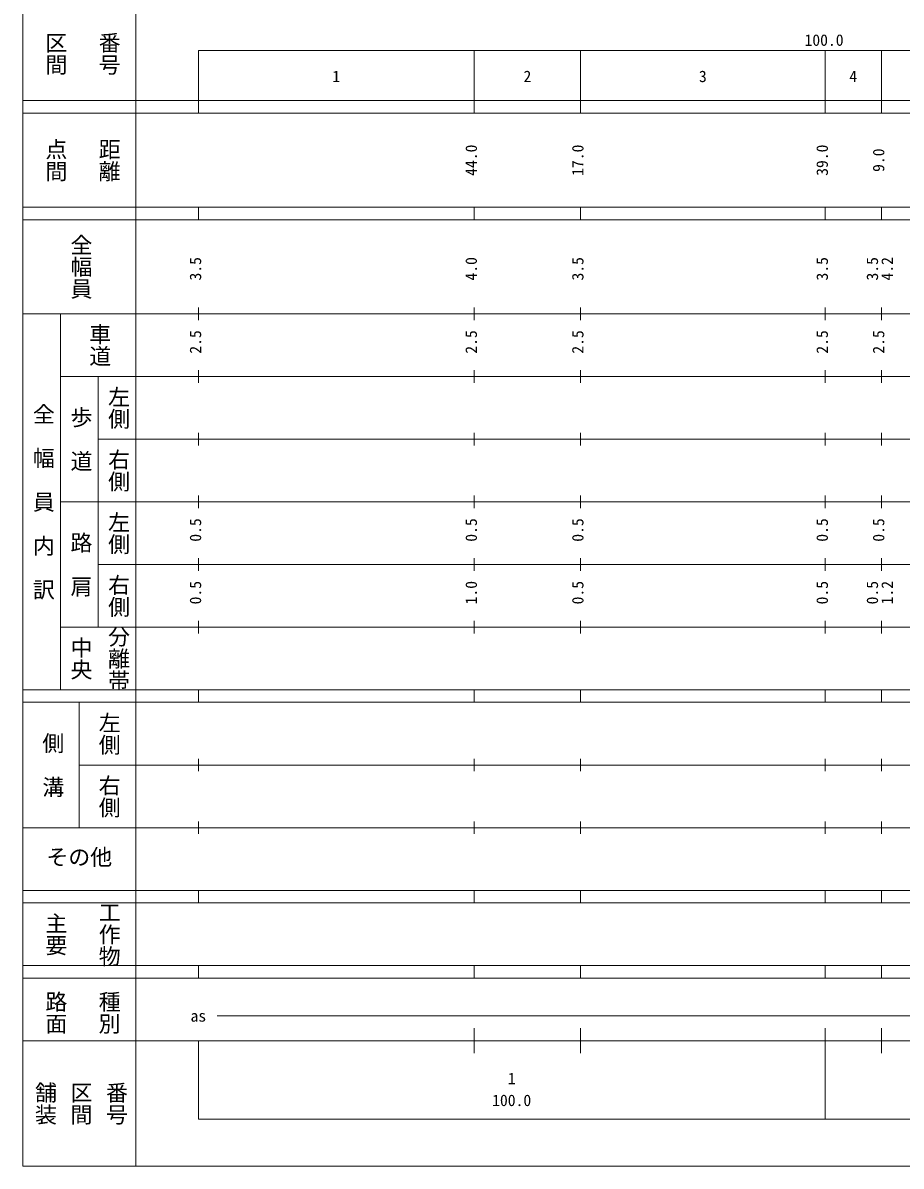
# Model space of a CAD drawing. Units: millimetres on the paper, enlarged 1000 times. Extents: x 61277 to 701277, y 6480 to 366480.
# Drawn here: x 61277 to 201413, y 6480 to 188889 of the extents above; entities that cross this region are included whole.
import ezdxf
from ezdxf.enums import TextEntityAlignment as Align

# ---------------------------------------------------------------- set-up
doc = ezdxf.new("R2010")
doc.units = ezdxf.units.MM
doc.header["$LTSCALE"] = 1000
doc.layers.add('S-SUV', color=7, linetype='Continuous', lineweight=13)
doc.styles.add('@ＭＳ ゴシック', font='')
doc.styles.add('ＭＳ ゴシック', font='')
doc.styles.get('@ＭＳ ゴシック').set_extended_font_data('@MS Gothic')
doc.styles.get('ＭＳ ゴシック').set_extended_font_data('MS Gothic')

msp = doc.modelspace()

# ---------------------------------------------------------------- linework, layer by layer
at = {"layer": 'S-SUV'}
for p, q in [((61277, 366480), (61277, 6480)), ((79277, 356480), (79277, 6480)), ((89277, 184480), (600277, 184480)), ((89277, 184480), (89277, 174480)), ((133277, 174480), (133277, 184480)), ((150277, 174480), (150277, 184480)), ((189277, 174480), (189277, 184480)), ((198277, 174480), (198277, 184480)), ((61277, 176480), (600277, 176480)), ((61277, 174480), (600277, 174480)), ((61277, 159480), (600277, 159480)), ((89277, 157480), (89277, 159480)), ((133277, 157480), (133277, 159480)), ((150277, 157480), (150277, 159480)), ((189277, 157480), (189277, 159480)), ((198277, 157480), (198277, 159480)), ((61277, 157480), (600277, 157480)), ((61277, 142480), (600277, 142480)), ((67277, 82480), (67277, 142480)), ((89277, 141480), (89277, 143480)), ((133277, 141480), (133277, 143480)), ((150277, 141480), (150277, 143480)), ((189277, 141480), (189277, 143480)), ((198277, 141480), (198277, 143480)), ((89277, 131480), (89277, 133480)), ((133277, 131480), (133277, 133480)), ((150277, 131480), (150277, 133480)), ((189277, 131480), (189277, 133480)), ((198277, 131480), (198277, 133480)), ((67277, 132480), (600277, 132480)), ((73277, 132480), (73277, 92480)), ((73277, 122480), (600277, 122480)), ((89277, 121480), (89277, 123480)), ((133277, 121480), (133277, 123480)), ((150277, 121480), (150277, 123480)), ((189277, 121480), (189277, 123480)), ((198277, 121480), (198277, 123480)), ((89277, 111480), (89277, 113480)), ((133277, 111480), (133277, 113480)), ((150277, 111480), (150277, 113480)), ((189277, 111480), (189277, 113480)), ((198277, 111480), (198277, 113480)), ((67277, 112480), (600277, 112480)), ((73277, 102480), (600277, 102480)), ((89277, 101480), (89277, 103480)), ((133277, 101480), (133277, 103480)), ((150277, 101480), (150277, 103480)), ((189277, 101480), (189277, 103480)), ((198277, 101480), (198277, 103480)), ((89277, 91480), (89277, 93480)), ((133277, 91480), (133277, 93480)), ((150277, 91480), (150277, 93480)), ((189277, 91480), (189277, 93480)), ((198277, 91480), (198277, 93480)), ((67277, 92480), (600277, 92480)), ((61277, 82480), (600277, 82480)), ((89277, 80480), (89277, 82480)), ((133277, 80480), (133277, 82480)), ((150277, 80480), (150277, 82480)), ((189277, 80480), (189277, 82480)), ((198277, 80480), (198277, 82480)), ((61277, 80480), (600277, 80480)), ((70277, 80480), (70277, 60480)), ((89277, 69480), (89277, 71480)), ((133277, 69480), (133277, 71480)), ((150277, 69480), (150277, 71480)), ((189277, 69480), (189277, 71480)), ((198277, 69480), (198277, 71480)), ((70277, 70480), (600277, 70480)), ((61277, 60480), (600277, 60480)), ((89277, 59480), (89277, 61480)), ((133277, 59480), (133277, 61480)), ((150277, 59480), (150277, 61480)), ((189277, 59480), (189277, 61480)), ((198277, 59480), (198277, 61480)), ((61277, 50480), (600277, 50480)), ((89277, 48480), (89277, 50480)), ((133277, 48480), (133277, 50480)), ((150277, 48480), (150277, 50480)), ((189277, 48480), (189277, 50480)), ((198277, 48480), (198277, 50480)), ((61277, 48480), (600277, 48480)), ((61277, 38480), (600277, 38480)), ((89277, 36480), (89277, 38480)), ((133277, 36480), (133277, 38480)), ((150277, 36480), (150277, 38480)), ((189277, 36480), (189277, 38480)), ((198277, 36480), (198277, 38480)), ((61277, 36480), (600277, 36480)), ((92277, 30480), (586277, 30480)), ((133277, 24480), (133277, 28480)), ((150277, 24480), (150277, 28480)), ((189277, 13980), (189277, 28480)), ((198277, 24480), (198277, 28480)), ((61277, 26480), (600277, 26480)), ((89277, 26480), (89277, 13980)), ((89277, 13980), (600277, 13980)), ((61277, 6480), (701277, 6480))]:
    msp.add_line(p, q, dxfattribs=at)

# ---------------------------------------------------------------- texts
for s, height, rotation, style, p in [('区間', 2566, 270, '@ＭＳ ゴシック', (64527, 187480)), ('番号', 2566, 270, '@ＭＳ ゴシック', (73027, 187480)), ('点間', 2566, 270, '@ＭＳ ゴシック', (64527, 170480)), ('距離', 2566, 270, '@ＭＳ ゴシック', (73027, 170480)), ('44.0', 1833, 90, 'ＭＳ ゴシック', (134277, 164480)), ('17.0', 1833, 90, 'ＭＳ ゴシック', (151277, 164480)), ('39.0', 1833, 90, 'ＭＳ ゴシック', (190277, 164480)), ('9.0', 1833, 90, 'ＭＳ ゴシック', (199277, 165105)), ('全幅員', 2566, 270, '@ＭＳ ゴシック', (68527, 155230)), ('4.2', 1833, 90, 'ＭＳ ゴシック', (200647, 147779)), ('3.5', 1833, 90, 'ＭＳ ゴシック', (90277, 147779)), ('4.0', 1833, 90, 'ＭＳ ゴシック', (134277, 147779)), ('3.5', 1833, 90, 'ＭＳ ゴシック', (151277, 147779)), ('3.5', 1833, 90, 'ＭＳ ゴシック', (190277, 147779)), ('3.5', 1833, 90, 'ＭＳ ゴシック', (198277, 147779)), ('車道', 2566, 270, '@ＭＳ ゴシック', (71527, 140980)), ('2.5', 1833, 90, 'ＭＳ ゴシック', (90277, 136105)), ('2.5', 1833, 90, 'ＭＳ ゴシック', (134277, 136105)), ('2.5', 1833, 90, 'ＭＳ ゴシック', (151277, 136105)), ('2.5', 1833, 90, 'ＭＳ ゴシック', (190277, 136105)), ('2.5', 1833, 90, 'ＭＳ ゴシック', (199277, 136105)), ('左側', 2566, 270, '@ＭＳ ゴシック', (74527, 130980)), ('全\u3000幅\u3000員\u3000内\u3000訳', 2566, 270, '@ＭＳ ゴシック', (62527, 128230)), ('歩\u3000道', 2566, 270, '@ＭＳ ゴシック', (68527, 127730)), ('右側', 2566, 270, '@ＭＳ ゴシック', (74527, 120980)), ('左側', 2566, 270, '@ＭＳ ゴシック', (74527, 110980)), ('0.5', 1833, 90, 'ＭＳ ゴシック', (90277, 106105)), ('0.5', 1833, 90, 'ＭＳ ゴシック', (134277, 106105)), ('0.5', 1833, 90, 'ＭＳ ゴシック', (151277, 106105)), ('0.5', 1833, 90, 'ＭＳ ゴシック', (190277, 106105)), ('0.5', 1833, 90, 'ＭＳ ゴシック', (199277, 106105)), ('路\u3000肩', 2566, 270, '@ＭＳ ゴシック', (68527, 107730)), ('右側', 2566, 270, '@ＭＳ ゴシック', (74527, 100980)), ('0.5', 1833, 90, 'ＭＳ ゴシック', (90277, 96105)), ('1.0', 1833, 90, 'ＭＳ ゴシック', (134277, 96105)), ('0.5', 1833, 90, 'ＭＳ ゴシック', (151277, 96105)), ('0.5', 1833, 90, 'ＭＳ ゴシック', (190277, 96105)), ('0.5', 1833, 90, 'ＭＳ ゴシック', (198277, 96105)), ('1.2', 1833, 90, 'ＭＳ ゴシック', (200647, 96105)), ('分離帯', 2566, 270, '@ＭＳ ゴシック', (74527, 92730)), ('中央', 2566, 270, '@ＭＳ ゴシック', (68527, 90980)), ('左側', 2566, 270, '@ＭＳ ゴシック', (73027, 78980)), ('側\u3000溝', 2566, 270, '@ＭＳ ゴシック', (64027, 75730)), ('右側', 2566, 270, '@ＭＳ ゴシック', (73027, 68980)), ('工作物', 2566, 270, '@ＭＳ ゴシック', (73027, 48730)), ('主要', 2566, 270, '@ＭＳ ゴシック', (64527, 46980)), ('路面', 2566, 270, '@ＭＳ ゴシック', (64527, 34480)), ('種別', 2566, 270, '@ＭＳ ゴシック', (73027, 34480)), ('舗装', 2566, 270, '@ＭＳ ゴシック', (62860, 19980)), ('区間', 2566, 270, '@ＭＳ ゴシック', (68527, 19980)), ('番号', 2566, 270, '@ＭＳ ゴシック', (74194, 19980))]:
    msp.add_text(s, height=height, rotation=rotation, dxfattribs=dict(at, style=style)).set_placement(p, align=Align.BOTTOM_LEFT)
at = {"layer": 'S-SUV', "style": 'ＭＳ ゴシック'}
for s, height, p in [('100.0', 1833, (185996, 184674)), ('1', 1833, (110652, 178885)), ('2', 1833, (141152, 178885)), ('3', 1833, (169152, 178885)), ('4', 1833, (193152, 178885)), ('その他', 2566, (65027, 53730)), ('as', 1833, (88027, 28980)), ('1', 1833, (138652, 19003)), ('100.0', 1833, (136152, 15513))]:
    msp.add_text(s, height=height, dxfattribs=at).set_placement(p, align=Align.BOTTOM_LEFT)

doc.saveas('drawing.dxf')
